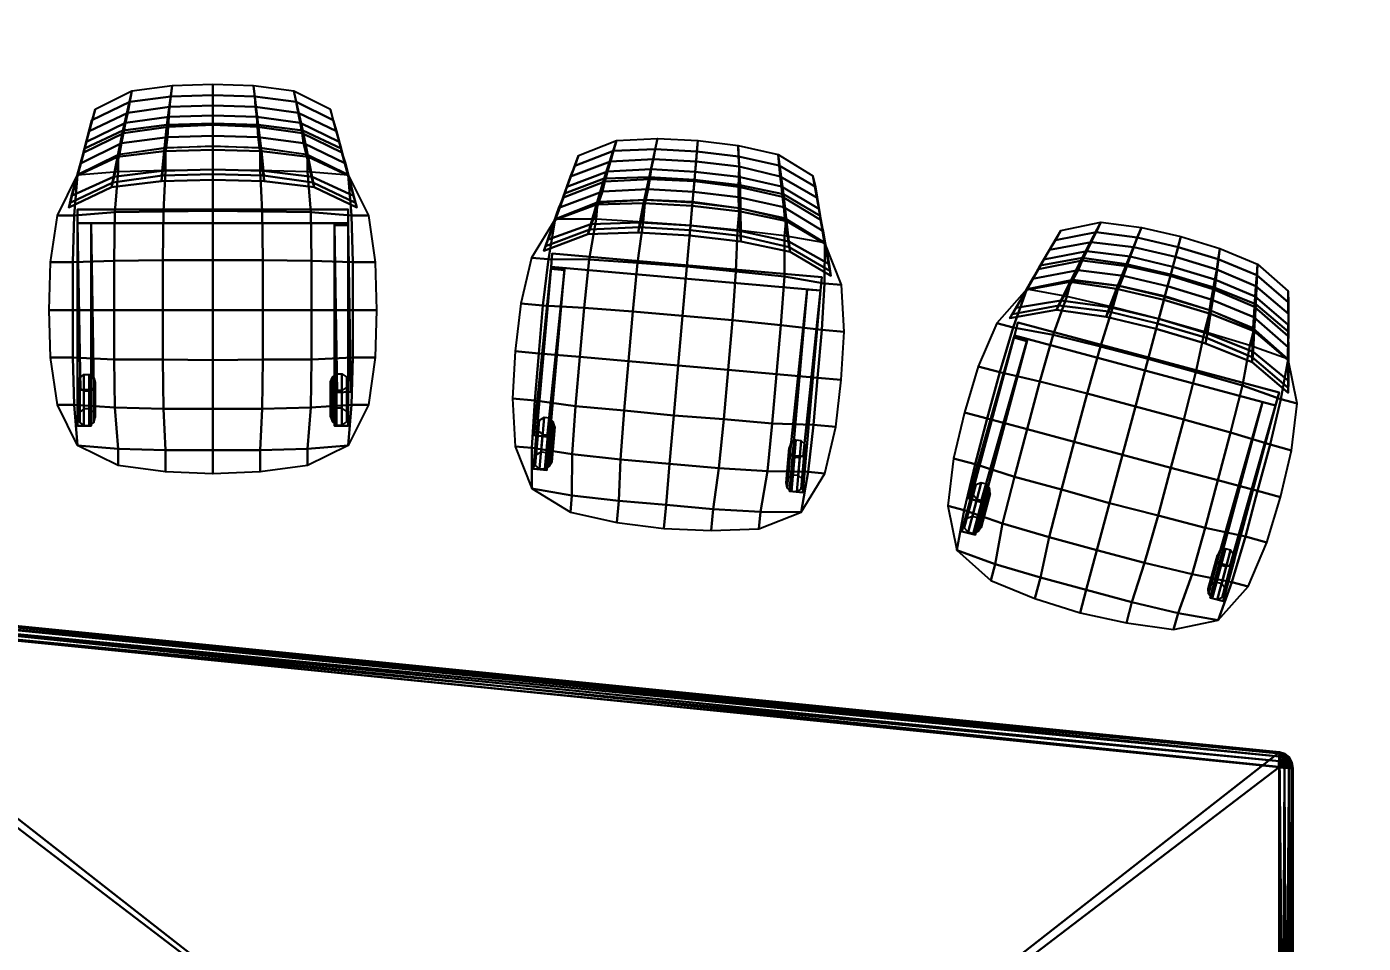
# Model space of a CAD drawing. Header units: millimetres. Extents: x 31518 to 88853, y -87450 to 166285.
# Drawn here: x 68456 to 70241, y -82813 to -81589 of the extents above; entities that cross this region are included whole.
import ezdxf

# ---------------------------------------------------------------- set-up
doc = ezdxf.new("R2010")
doc.units = ezdxf.units.MM
doc.layers.add('3DSEAT', color=7, linetype='Continuous')
doc.styles.add('ROMANS', font='SIMHEI_0.TTF')
doc.dimstyles.new('60', dxfattribs={"dimscale": 60, "dimtxt": 2.5, "dimasz": 1.25, "dimexe": 1.5, "dimexo": 0, "dimgap": 1, "dimtad": 1, "dimdec": 0, "dimzin": 0, "dimdsep": 46, "dimtxsty": 'ROMANS', "dimblk": 'OBLIQUE', "dimcen": 0, "dimdle": 1.5, "dimclrd": 105, "dimclre": 105, "dimclrt": 112, "dimadec": 0, "dimazin": 0, "dimtfac": 1, "dimtdec": 0, "dimtix": 1, "dimtofl": 0, "dimtmove": 2, "dimatfit": 2, "dimldrblk": 'DOT', "dimfxl": 1.5, "dimtolj": 1, "dimtzin": 0, "dimlwd": 13, "dimlwe": 13, "dimarcsym": 0})

# ---------------------------------------------------------------- blocks, each defined once
blk = doc.blocks.new('*U49')
at = {"color": 30}
mesh = blk.add_polyface(dxfattribs=at)
corners = [(172.5, 15.86, 5), (173.91, 16.9, 5), (173.59, 123.63, 5), (172.5, 124.14, 5), (174, 122.5, 5), (173.1, 16.01, 5), (0, 0, 5), (0, 140, 5), (173.1, 123.99, 5), (173.91, 123.1, 5), (174, 17.5, 5), (173.59, 16.37, 5)]
mesh.append_faces([[corners[k] for k in face] for face in [(0, 1, 2), (2, 3, 0), (1, 4, 2)]], dxfattribs={"vtx0": -1, "vtx1": -1, "vtx2": -1, "color": 30})
mesh.append_faces([[corners[k] for k in face] for face in [(3, 6, 0)]], dxfattribs={"vtx0": -1, "vtx2": -1, "color": 30})
mesh.append_faces([[corners[k] for k in face] for face in [(0, 5, 1)]], dxfattribs={"vtx1": -1, "vtx2": -1, "color": 30})
mesh.append_faces([[corners[k] for k in face] for face in [(3, 7, 6), (2, 8, 3), (4, 9, 2), (1, 10, 4), (5, 11, 1)]], dxfattribs={"vtx2": -1, "color": 30})
at = {"color": 0}
mesh = blk.add_polyface(dxfattribs=at)
corners = [(0, 140, 5), (172.5, 124.14, 5), (172.5, 124.14, 1.5), (0, 140, 1.5)]
mesh.append_faces([[corners[k] for k in face] for face in [(0, 1, 2), (2, 3, 0)]], dxfattribs={"vtx2": -1, "color": 0})
at = {"color": 30}
mesh = blk.add_polyface(dxfattribs=at)
corners = [(0, 140, 1.5), (172.5, 124.14, 1.5), (172.5, 124.14, 1.46), (172.48, 123.7, 0.44), (0, 139.56, 0.44), (0, 139.89, 0.93), (172.5, 124.02, 0.93), (0, 139.07, 0.11), (172.46, 123.21, 0.11), (172.44, 122.64, 0), (0, 138.49), (172.44, 122.64)]
mesh.append_faces([[corners[k] for k in face] for face in [(0, 1, 2)]], dxfattribs={"color": 30})
mesh.append_faces([[corners[k] for k in face] for face in [(3, 7, 4)]], dxfattribs={"vtx0": -1, "color": 30})
mesh.append_faces([[corners[k] for k in face] for face in [(8, 9, 10)]], dxfattribs={"vtx1": -1, "vtx2": -1, "color": 30})
mesh.append_faces([[corners[k] for k in face] for face in [(3, 4, 5), (5, 6, 3), (3, 8, 7), (10, 7, 8), (9, 11, 10)]], dxfattribs={"vtx2": -1, "color": 30})
mesh = blk.add_polyface(dxfattribs=at)
corners = [(0, 138.49), (172.48, 17.41), (172.46, 122.61), (0, 1.51), (172.5, 122.59), (172.48, 122.62), (172.46, 122.63)]
mesh.append_faces([[corners[k] for k in face] for face in [(0, 1, 3), (2, 5, 4), (5, 2, 6)]], dxfattribs={"vtx0": -1, "color": 30})
mesh.append_faces([[corners[k] for k in face] for face in [(0, 2, 1)]], dxfattribs={"vtx2": -1, "color": 30})
mesh = blk.add_polyface(dxfattribs=at)
corners = [(172.46, 123.21, 0.11), (172.44, 122.64), (172.45, 122.96, 0.06), (172.46, 123.21, 0.11), (172.48, 123.7, 0.44), (172.48, 123.7, 0.44), (172.5, 124.02, 0.93), (172.5, 124.02, 0.93), (172.5, 124.14, 1.5)]
mesh.append_faces([[corners[k] for k in face] for face in [(0, 2, 1), (7, 6, 8)]], dxfattribs={"vtx0": -1, "color": 30})
mesh.append_faces([[corners[k] for k in face] for face in [(2, 0, 3), (3, 4, 5), (5, 6, 7)]], dxfattribs={"vtx0": -1, "vtx1": -1, "color": 30})
mesh.append_faces([[corners[k] for k in face] for face in [(3, 0, 4), (5, 4, 6)]], dxfattribs={"vtx0": -1, "vtx2": -1, "color": 30})
at = {"color": 0}
mesh = blk.add_polyface(dxfattribs=at)
corners = [(172.46, 122.63), (172.45, 122.6, 0), (172.48, 122.62), (172.47, 122.6, 0), (172.5, 122.59), (173.07, 122.54, 0.11), (173.33, 122.53, 0.25), (173.56, 122.52, 0.44), (172.48, 123.7, 0.44), (172.46, 123.21, 0.11), (172.47, 123.47, 0.25), (173.89, 122.5, 0.93), (173.75, 122.51, 0.67), (172.49, 123.88, 0.67), (172.5, 124.02, 0.93), (173.05, 123.89, 0.93), (172.5, 124.14, 1.48), (173.1, 123.99, 1.5), (174, 122.5, 1.5), (174, 122.5, 1.49), (172.5, 124.14, 1.48), (172.5, 124.14, 1.5), (172.91, 123, 0.11), (172.71, 123.15, 0.11), (173.04, 122.79, 0.11), (172.91, 123.59, 0.44), (173.27, 123.33, 0.44), (173.5, 122.95, 0.44), (173.51, 123.55, 0.93), (173.8, 123.06, 0.93), (173.59, 123.63, 1.5), (173.91, 123.1, 1.5)]
mesh.append_faces([[corners[k] for k in face] for face in [(0, 2, 1), (2, 4, 3), (5, 7, 6), (8, 10, 9), (11, 7, 12), (8, 14, 13), (18, 19, 11), (20, 21, 14)]], dxfattribs={"color": 0})
mesh.append_faces([[corners[k] for k in face] for face in [(15, 16, 17), (0, 22, 2), (2, 24, 4), (9, 25, 23), (23, 26, 22), (22, 27, 24), (24, 7, 5), (8, 15, 25), (25, 28, 26), (26, 29, 27), (27, 11, 7), (15, 30, 28), (28, 31, 29)]], dxfattribs={"vtx0": -1, "color": 0})
mesh.append_faces([[corners[k] for k in face] for face in [(14, 16, 15)]], dxfattribs={"vtx1": -1, "color": 0})
mesh.append_faces([[corners[k] for k in face] for face in [(0, 23, 22), (2, 22, 24), (9, 8, 25), (23, 25, 26), (22, 26, 27), (24, 27, 7), (8, 14, 15), (25, 15, 28), (26, 28, 29), (27, 29, 11), (15, 17, 30), (28, 30, 31)]], dxfattribs={"vtx2": -1, "color": 0})
mesh = blk.add_polyface(dxfattribs=at)
corners = [(174, 122.5, 1.5), (173.91, 123.1, 1.5), (173.91, 123.1, 5), (174, 122.5, 5), (173.59, 123.63, 1.5), (173.59, 123.63, 5), (173.1, 123.99, 5), (173.1, 123.99, 1.5), (172.5, 124.14, 1.5), (172.5, 124.14, 5)]
mesh.append_faces([[corners[k] for k in face] for face in [(4, 6, 5)]], dxfattribs={"vtx0": -1, "color": 0})
mesh.append_faces([[corners[k] for k in face] for face in [(7, 8, 6)]], dxfattribs={"vtx1": -1, "color": 0})
mesh.append_faces([[corners[k] for k in face] for face in [(0, 1, 2), (2, 3, 0), (4, 5, 2), (2, 1, 4), (4, 7, 6), (8, 9, 6)]], dxfattribs={"vtx2": -1, "color": 0})
at = {"color": 30}
mesh = blk.add_polyface(dxfattribs=at)
corners = [(174, 17.5, 1.41), (173.99, 17.5, 1.35), (174, 122.5, 1.46), (173.89, 17.5, 0.93), (174, 17.5, 1.43), (173.89, 122.5, 0.93), (173.56, 122.52, 0.44), (173.56, 17.48, 0.44), (173.07, 17.46, 0.11), (173.07, 122.54, 0.11), (172.5, 17.43, 0), (172.5, 122.57, 0), (172.5, 17.43), (172.5, 122.57)]
mesh.append_faces([[corners[k] for k in face] for face in [(0, 1, 4)]], dxfattribs={"vtx0": -1, "color": 30})
mesh.append_faces([[corners[k] for k in face] for face in [(0, 1, 2)]], dxfattribs={"vtx0": -1, "vtx1": -1, "color": 30})
mesh.append_faces([[corners[k] for k in face] for face in [(5, 3, 6)]], dxfattribs={"vtx1": -1, "color": 30})
mesh.append_faces([[corners[k] for k in face] for face in [(1, 3, 2), (8, 10, 11), (10, 12, 11)]], dxfattribs={"vtx1": -1, "vtx2": -1, "color": 30})
mesh.append_faces([[corners[k] for k in face] for face in [(3, 5, 2), (3, 7, 6), (6, 7, 8), (8, 9, 6), (11, 9, 8), (12, 13, 11)]], dxfattribs={"vtx2": -1, "color": 30})
mesh = blk.add_polyface(dxfattribs=at)
corners = [(173.07, 122.54, 0.11), (172.5, 122.57), (172.91, 122.55, 0.08), (173.07, 122.54, 0.11), (173.56, 122.52, 0.44), (173.56, 122.52, 0.44), (173.89, 122.5, 0.93), (173.89, 122.5, 0.93), (174, 122.5, 1.5)]
mesh.append_faces([[corners[k] for k in face] for face in [(0, 2, 1), (7, 6, 8)]], dxfattribs={"vtx0": -1, "color": 30})
mesh.append_faces([[corners[k] for k in face] for face in [(2, 0, 3), (3, 4, 5), (5, 6, 7)]], dxfattribs={"vtx0": -1, "vtx1": -1, "color": 30})
mesh.append_faces([[corners[k] for k in face] for face in [(3, 0, 4), (5, 4, 6)]], dxfattribs={"vtx0": -1, "vtx2": -1, "color": 30})
mesh = blk.add_polyface(dxfattribs=at)
corners = [(174, 17.5, 1.5), (174, 122.5, 5), (174, 17.5, 5), (174, 122.5, 1.5)]
mesh.append_faces([[corners[k] for k in face] for face in [(0, 1, 2)]], dxfattribs={"vtx0": -1, "color": 30})
mesh.append_faces([[corners[k] for k in face] for face in [(0, 3, 1)]], dxfattribs={"vtx2": -1, "color": 30})
blk = doc.blocks.new('*U50')
at = {"color": 30}
mesh = blk.add_polyface(dxfattribs=at)
corners = [(172.5, 124.14, 5), (173.91, 123.1, 5), (173.59, 16.37, 5), (172.5, 15.86, 5), (174, 17.5, 5), (173.1, 123.99, 5), (0, 140, 5), (0, 0, 5), (173.1, 16.01, 5), (173.91, 16.9, 5), (174, 122.5, 5), (173.59, 123.63, 5)]
mesh.append_faces([[corners[k] for k in face] for face in [(0, 1, 2), (2, 3, 0), (1, 4, 2)]], dxfattribs={"vtx0": -1, "vtx1": -1, "vtx2": -1, "color": 30})
mesh.append_faces([[corners[k] for k in face] for face in [(3, 6, 0)]], dxfattribs={"vtx0": -1, "vtx2": -1, "color": 30})
mesh.append_faces([[corners[k] for k in face] for face in [(0, 5, 1)]], dxfattribs={"vtx1": -1, "vtx2": -1, "color": 30})
mesh.append_faces([[corners[k] for k in face] for face in [(3, 7, 6), (2, 8, 3), (4, 9, 2), (1, 10, 4), (5, 11, 1)]], dxfattribs={"vtx2": -1, "color": 30})
mesh = blk.add_polyface(dxfattribs=at)
corners = [(0, 140, 8.5), (172.5, 124.14, 8.5), (0, 140, 5), (172.5, 124.14, 5)]
mesh.append_faces([[corners[k] for k in face] for face in [(0, 1, 2)]], dxfattribs={"vtx1": -1, "color": 30})
mesh.append_faces([[corners[k] for k in face] for face in [(1, 3, 2)]], dxfattribs={"vtx2": -1, "color": 30})
mesh = blk.add_polyface(dxfattribs=at)
corners = [(172.5, 124.14, 8.5), (0, 140, 8.5), (172.5, 124.14, 8.54), (0, 139.56, 9.56), (172.48, 123.7, 9.56), (172.5, 124.02, 9.07), (0, 139.89, 9.07), (0, 139.07, 9.89), (172.46, 123.21, 9.89), (0, 138.49, 10), (172.44, 122.64, 10), (172.44, 122.64, 10)]
mesh.append_faces([[corners[k] for k in face] for face in [(0, 1, 2)]], dxfattribs={"color": 30})
mesh.append_faces([[corners[k] for k in face] for face in [(4, 7, 8)]], dxfattribs={"vtx0": -1, "color": 30})
mesh.append_faces([[corners[k] for k in face] for face in [(7, 9, 10)]], dxfattribs={"vtx1": -1, "vtx2": -1, "color": 30})
mesh.append_faces([[corners[k] for k in face] for face in [(3, 4, 5), (5, 6, 3), (4, 3, 7), (10, 8, 7), (9, 11, 10)]], dxfattribs={"vtx2": -1, "color": 30})
mesh = blk.add_polyface(dxfattribs=at)
corners = [(0, 138.49, 10), (172.48, 122.59, 10), (0, 1.51, 10), (172.46, 17.39, 10), (172.46, 122.63, 10), (172.5, 122.59, 10), (172.48, 122.62, 10), (172.5, 17.41, 10), (172.48, 17.38, 10), (172.46, 17.37, 10)]
mesh.append_faces([[corners[k] for k in face] for face in [(1, 2, 3), (4, 5, 6), (3, 8, 7), (8, 3, 9)]], dxfattribs={"vtx0": -1, "color": 30})
mesh.append_faces([[corners[k] for k in face] for face in [(0, 2, 1)]], dxfattribs={"vtx1": -1, "color": 30})
mesh.append_faces([[corners[k] for k in face] for face in [(4, 1, 5)]], dxfattribs={"vtx2": -1, "color": 30})
mesh = blk.add_polyface(dxfattribs=at)
corners = [(172.46, 123.21, 9.89), (172.44, 122.64, 10), (172.45, 123.05, 9.92), (172.46, 123.21, 9.89), (172.48, 123.7, 9.56), (172.48, 123.7, 9.56), (172.5, 124.02, 9.07), (172.5, 124.02, 9.07), (172.5, 124.14, 8.5)]
mesh.append_faces([[corners[k] for k in face] for face in [(0, 2, 1), (7, 6, 8)]], dxfattribs={"vtx0": -1, "color": 30})
mesh.append_faces([[corners[k] for k in face] for face in [(2, 0, 3), (3, 4, 5), (5, 6, 7)]], dxfattribs={"vtx0": -1, "vtx1": -1, "color": 30})
mesh.append_faces([[corners[k] for k in face] for face in [(3, 0, 4), (5, 4, 6)]], dxfattribs={"vtx0": -1, "vtx2": -1, "color": 30})
mesh = blk.add_polyface(dxfattribs=at)
corners = [(172.5, 122.59, 10), (172.47, 122.59, 10), (172.48, 122.62, 10), (172.47, 122.6, 10), (172.46, 122.63, 10), (172.46, 123.21, 9.89), (172.47, 123.47, 9.75), (172.48, 123.7, 9.56), (173.56, 122.52, 9.56), (173.33, 122.53, 9.75), (173.07, 122.54, 9.89), (172.49, 123.88, 9.33), (172.5, 124.02, 9.07), (173.75, 122.51, 9.33), (173.89, 122.5, 9.07), (173.1, 123.99, 8.5), (172.5, 124.14, 8.5), (173.05, 123.89, 9.07), (172.5, 124.14, 8.57), (173.99, 122.5, 8.65), (174, 122.5, 8.59), (174, 122.5, 8.57), (174, 122.5, 8.54), (172.5, 122.57, 10), (173.04, 122.79, 9.89), (172.91, 123, 9.89), (172.71, 123.15, 9.89), (173.5, 122.95, 9.56), (173.27, 123.33, 9.56), (172.91, 123.59, 9.56), (173.8, 123.06, 9.07), (173.51, 123.55, 9.07), (173.59, 123.63, 8.5), (173.91, 123.1, 8.5)]
mesh.append_faces([[corners[k] for k in face] for face in [(0, 2, 1), (2, 4, 3), (5, 7, 6), (8, 10, 9), (7, 12, 11), (8, 14, 13), (12, 16, 18), (18, 15, 16)]], dxfattribs={"color": 30})
mesh.append_faces([[corners[k] for k in face] for face in [(15, 12, 17), (19, 20, 21), (23, 24, 0), (0, 25, 2), (2, 26, 4), (10, 27, 24), (24, 28, 25), (25, 29, 26), (26, 7, 5), (8, 30, 27), (27, 31, 28), (28, 17, 29), (29, 12, 7), (30, 32, 31), (31, 15, 17)]], dxfattribs={"vtx0": -1, "color": 30})
mesh.append_faces([[corners[k] for k in face] for face in [(19, 14, 20)]], dxfattribs={"vtx1": -1, "vtx2": -1, "color": 30})
mesh.append_faces([[corners[k] for k in face] for face in [(15, 16, 12), (20, 22, 14), (23, 10, 24), (0, 24, 25), (2, 25, 26), (10, 8, 27), (24, 27, 28), (25, 28, 29), (26, 29, 7), (8, 14, 30), (27, 30, 31), (28, 31, 17), (29, 17, 12), (30, 33, 32), (31, 32, 15)]], dxfattribs={"vtx2": -1, "color": 30})
mesh = blk.add_polyface(dxfattribs=at)
corners = [(172.5, 124.14, 5), (172.5, 124.14, 8.5), (173.1, 123.99, 5), (173.1, 123.99, 8.5), (173.59, 123.63, 8.5), (173.59, 123.63, 5), (173.91, 123.1, 8.5), (173.91, 123.1, 5), (174, 122.5, 8.5), (174, 122.5, 5)]
mesh.append_faces([[corners[k] for k in face] for face in [(7, 8, 9)]], dxfattribs={"vtx0": -1, "color": 30})
mesh.append_faces([[corners[k] for k in face] for face in [(0, 1, 2)]], dxfattribs={"vtx1": -1, "color": 30})
mesh.append_faces([[corners[k] for k in face] for face in [(1, 3, 2), (2, 3, 4), (4, 5, 2), (6, 7, 5), (5, 4, 6), (7, 6, 8)]], dxfattribs={"vtx2": -1, "color": 30})
mesh = blk.add_polyface(dxfattribs=at)
corners = [(174, 17.5, 8.5), (174, 122.5, 8.54), (174, 122.5, 8.59), (173.89, 122.5, 9.07), (173.56, 122.52, 9.56), (173.56, 17.48, 9.56), (173.89, 17.5, 9.07), (173.07, 122.54, 9.89), (173.07, 17.46, 9.89), (172.5, 122.57, 10), (172.5, 17.43, 10), (172.5, 17.43, 10), (172.5, 122.57, 10)]
mesh.append_faces([[corners[k] for k in face] for face in [(0, 1, 2)]], dxfattribs={"color": 30})
mesh.append_faces([[corners[k] for k in face] for face in [(5, 7, 8)]], dxfattribs={"vtx0": -1, "color": 30})
mesh.append_faces([[corners[k] for k in face] for face in [(9, 11, 10)]], dxfattribs={"vtx0": -1, "vtx2": -1, "color": 30})
mesh.append_faces([[corners[k] for k in face] for face in [(7, 9, 10)]], dxfattribs={"vtx1": -1, "vtx2": -1, "color": 30})
mesh.append_faces([[corners[k] for k in face] for face in [(3, 4, 5), (5, 6, 3), (5, 4, 7), (10, 8, 7), (9, 12, 11)]], dxfattribs={"vtx2": -1, "color": 30})
mesh = blk.add_polyface(dxfattribs=at)
corners = [(173.07, 122.54, 9.89), (173.07, 122.54, 9.89), (172.76, 122.56, 9.95), (172.5, 122.57, 10), (173.56, 122.52, 9.56), (173.56, 122.52, 9.56), (173.89, 122.5, 9.07), (173.89, 122.5, 9.07), (173.99, 122.5, 8.65)]
mesh.append_faces([[corners[k] for k in face] for face in [(2, 0, 3), (7, 6, 8)]], dxfattribs={"vtx0": -1, "color": 30})
mesh.append_faces([[corners[k] for k in face] for face in [(0, 4, 5), (5, 6, 7)]], dxfattribs={"vtx0": -1, "vtx1": -1, "color": 30})
mesh.append_faces([[corners[k] for k in face] for face in [(0, 2, 1), (0, 1, 4), (5, 4, 6)]], dxfattribs={"vtx0": -1, "vtx2": -1, "color": 30})
mesh = blk.add_polyface(dxfattribs=at)
corners = [(174, 122.5, 8.5), (174, 17.5, 5), (174, 122.5, 5), (174, 17.5, 8.5)]
mesh.append_faces([[corners[k] for k in face] for face in [(0, 1, 2)]], dxfattribs={"vtx0": -1, "color": 30})
mesh.append_faces([[corners[k] for k in face] for face in [(0, 3, 1)]], dxfattribs={"vtx2": -1, "color": 30})
blk = doc.blocks.new('3CH8')
at = {"layer": '3DSEAT', "color": 5, "linetype": 'Continuous', "extrusion": (-0.447214, -0.894427, 0), "elevation": 43.92}
blk.add_lwpolyline([(7.43, 38.38), (7.63, 45.15), (1.37, 45.15), (1.37, 38.38)], close=True, dxfattribs=at)
at = {"layer": '3DSEAT', "color": 5, "linetype": 'Continuous', "extrusion": (0.447214, -0.894427, 0), "elevation": 43.6}
blk.add_lwpolyline([(-2.01, 38.38), (-2.01, 45.15), (-8.27, 45.15), (-8.07, 38.38)], close=True, dxfattribs=at)
at = {"layer": '3DSEAT', "color": 5, "linetype": 'Continuous'}
mesh = blk.add_polymesh((2, 7), dxfattribs=at)
for k, corner in enumerate([(17.7, -3.78, 38.38), (12.28, -3.33, 41.09), (5.96, -3.15, 41.9), (-0.36, -3.15, 42.17), (-6.68, -3.15, 41.9), (-13, -3.33, 41.09), (-18.42, -3.78, 38.38), (17.7, -3.78, 38.38), (12.28, -1.07, 38.38), (5.96, -0.26, 38.38), (-0.36, 0.02, 38.38), (-6.68, -0.26, 38.38), (-13, -1.07, 38.38), (-18.42, -3.78, 38.38)]):
    mesh.set_mesh_vertex(divmod(k, 7), corner)
mesh = blk.add_polymesh((7, 7), dxfattribs=at)
for k, corner in enumerate([(17.7, -3.78, 38.38), (18.15, -9.19, 41.09), (18.33, -15.52, 41.9), (18.33, -21.84, 42.17), (18.33, -28.25, 41.9), (18.15, -34.48, 41.09), (17.7, -39.9, 38.38), (12.28, -3.33, 41.09), (12.74, -8.83, 43.7), (12.83, -15.24, 44.61), (12.83, -21.84, 44.79), (12.83, -28.43, 44.61), (12.74, -34.93, 43.7), (12.28, -40.35, 41.09), (5.96, -3.15, 41.9), (6.23, -8.65, 44.61), (6.33, -15.24, 45.42), (6.33, -21.84, 45.69), (6.33, -28.52, 45.42), (6.23, -35.02, 44.61), (5.96, -40.53, 41.9), (-0.36, -3.15, 42.17), (-0.36, -8.65, 44.79), (-0.36, -15.15, 45.69), (-0.36, -21.84, 45.87), (-0.36, -28.52, 45.69), (-0.36, -35.11, 44.79), (-0.36, -40.62, 42.17), (-6.68, -3.15, 41.9), (-6.95, -8.65, 44.61), (-7.04, -15.24, 45.42), (-7.04, -21.84, 45.69), (-7.04, -28.52, 45.42), (-6.95, -35.02, 44.61), (-6.68, -40.53, 41.9), (-13, -3.33, 41.09), (-13.45, -8.83, 43.7), (-13.54, -15.24, 44.61), (-13.54, -21.84, 44.79), (-13.54, -28.43, 44.61), (-13.45, -34.93, 43.7), (-13, -40.35, 41.09), (-18.42, -3.78, 38.38), (-18.87, -9.19, 41.09), (-19.05, -15.52, 41.9), (-19.05, -21.84, 42.17), (-19.05, -28.25, 41.9), (-18.87, -34.48, 41.09), (-18.42, -39.9, 38.38)]):
    mesh.set_mesh_vertex(divmod(k, 7), corner)
mesh = blk.add_polymesh((2, 7), dxfattribs=at)
for k, corner in enumerate([(-18.42, -3.78, 38.38), (-18.87, -9.19, 41.09), (-19.05, -15.52, 41.9), (-19.05, -21.84, 42.17), (-19.05, -28.25, 41.9), (-18.87, -34.48, 41.09), (-18.42, -39.9, 38.38), (-18.42, -3.78, 38.38), (-21.13, -9.19, 38.38), (-22.03, -15.52, 38.38), (-22.21, -21.84, 38.38), (-22.03, -28.25, 38.38), (-21.13, -34.48, 38.38), (-18.42, -39.9, 38.38)]):
    mesh.set_mesh_vertex(divmod(k, 7), corner)
mesh = blk.add_polymesh((2, 7), dxfattribs=at)
for k, corner in enumerate([(17.7, -3.78, 38.38), (20.41, -9.19, 38.38), (21.31, -15.52, 38.38), (21.49, -21.84, 38.38), (21.31, -28.25, 38.38), (20.41, -34.48, 38.38), (17.7, -39.9, 38.38), (17.7, -3.78, 38.38), (18.15, -9.19, 41.09), (18.33, -15.52, 41.9), (18.33, -21.84, 42.17), (18.33, -28.25, 41.9), (18.15, -34.48, 41.09), (17.7, -39.9, 38.38)]):
    mesh.set_mesh_vertex(divmod(k, 7), corner)
at = {"layer": '3DSEAT', "color": 4, "linetype": 'Continuous'}
mesh = blk.add_polymesh((6, 3), dxfattribs=at)
for k, corner in enumerate([(-16.61, -33.48, 1.81), (-16.61, -33.48), (-16.61, -33.48), (-18.42, -33.48, 1.81), (-18.42, -33.48), (-18.42, -33.48), (-18.42, -6.4, 1.81), (-18.42, -6.4), (-18.42, -33.48), (-16.61, -6.4, 1.81), (-16.61, -6.4), (-16.61, -33.48), (-16.61, -6.4, 1.81), (-16.61, -6.4, 1.81), (-16.61, -33.48, 1.81), (-18.42, -6.4, 1.81), (-18.42, -6.4, 1.81), (-18.42, -33.48, 1.81)]):
    mesh.set_mesh_vertex(divmod(k, 3), corner)
mesh = blk.add_polymesh((2, 11), dxfattribs=at)
for k, corner in enumerate([(-18.42, -7.57, 1.81), (-18.24, -8.29, 1.81), (-17.6, -8.74, 1.81), (-16.88, -8.74, 1.81), (-16.34, -8.29, 1.81), (-16.07, -7.57, 1.81), (-16.34, -6.94, 1.81), (-16.88, -6.49, 1.81), (-17.6, -6.49, 1.81), (-18.24, -6.94, 1.81), (-18.42, -7.57, 1.81), (-18.42, -12.27, 36.57), (-18.24, -12.9, 36.57), (-17.6, -13.35, 36.57), (-16.88, -13.35, 36.57), (-16.34, -12.9, 36.57), (-16.07, -12.27, 36.57), (-16.34, -11.54, 36.57), (-16.88, -11.09, 36.57), (-17.6, -11.09, 36.57), (-18.24, -11.54, 36.57), (-18.42, -12.27, 36.57)]):
    mesh.set_mesh_vertex(divmod(k, 11), corner)
mesh = blk.add_polymesh((2, 11), dxfattribs=at)
for k, corner in enumerate([(15.35, -7.48, 1.81), (15.54, -8.2, 1.81), (16.17, -8.65, 1.81), (16.89, -8.65, 1.81), (17.43, -8.2, 1.81), (17.7, -7.48, 1.81), (17.43, -6.85, 1.81), (16.89, -6.4, 1.81), (16.17, -6.4, 1.81), (15.54, -6.85, 1.81), (15.35, -7.48, 1.81), (15.35, -12.17, 36.57), (15.54, -12.81, 36.57), (16.17, -13.26, 36.57), (16.89, -13.26, 36.57), (17.43, -12.81, 36.57), (17.7, -12.17, 36.57), (17.43, -11.45, 36.57), (16.89, -11, 36.57), (16.17, -11, 36.57), (15.54, -11.45, 36.57), (15.35, -12.17, 36.57)]):
    mesh.set_mesh_vertex(divmod(k, 11), corner)
mesh = blk.add_polymesh((6, 3), dxfattribs=at)
for k, corner in enumerate([(17.7, -33.48, 1.81), (17.7, -33.48), (17.7, -33.48), (15.9, -33.48, 1.81), (15.9, -33.48), (15.9, -33.48), (15.9, -6.4, 1.81), (15.9, -6.4), (15.9, -33.48), (17.7, -6.4, 1.81), (17.7, -6.4), (17.7, -33.48), (17.7, -6.4, 1.81), (17.7, -6.4, 1.81), (17.7, -33.48, 1.81), (15.9, -6.4, 1.81), (15.9, -6.4, 1.81), (15.9, -33.48, 1.81)]):
    mesh.set_mesh_vertex(divmod(k, 3), corner)
mesh = blk.add_polymesh((6, 3), dxfattribs=at)
for k, corner in enumerate([(-16.97, -10.82, 38.38), (-16.97, -10.82, 36.57), (-16.97, -10.82, 36.57), (-16.61, -33.21, 38.38), (-16.61, -33.21, 36.57), (-16.61, -33.21, 36.57), (-18.42, -33.21, 38.38), (-18.42, -33.21, 36.57), (-16.61, -33.21, 36.57), (-18.78, -10.91, 38.38), (-18.78, -10.91, 36.57), (-16.97, -10.82, 36.57), (-18.78, -10.91, 38.38), (-18.78, -10.91, 38.38), (-16.97, -10.82, 38.38), (-18.42, -33.21, 38.38), (-18.42, -33.21, 38.38), (-16.61, -33.21, 38.38)]):
    mesh.set_mesh_vertex(divmod(k, 3), corner)
mesh = blk.add_polymesh((6, 3), dxfattribs=at)
for k, corner in enumerate([(17.34, -11.18, 38.38), (17.34, -11.18, 36.57), (17.34, -11.18, 36.57), (17.7, -33.48, 38.38), (17.7, -33.48, 36.57), (17.7, -33.48, 36.57), (15.9, -33.48, 38.38), (15.9, -33.48, 36.57), (17.7, -33.48, 36.57), (15.54, -11.18, 38.38), (15.54, -11.18, 36.57), (17.34, -11.18, 36.57), (15.54, -11.18, 38.38), (15.54, -11.18, 38.38), (17.34, -11.18, 38.38), (15.9, -33.48, 38.38), (15.9, -33.48, 38.38), (17.7, -33.48, 38.38)]):
    mesh.set_mesh_vertex(divmod(k, 3), corner)
mesh = blk.add_polymesh((6, 3), dxfattribs=at)
for k, corner in enumerate([(17.7, -33.48, 1.81), (17.7, -33.48), (17.7, -33.48), (17.7, -35.29, 1.81), (17.7, -35.29), (17.7, -35.29), (-18.42, -35.29, 1.81), (-18.42, -35.29), (17.7, -35.29), (-18.42, -33.48, 1.81), (-18.42, -33.48), (17.7, -33.48), (-18.42, -33.48, 1.81), (-18.42, -33.48, 1.81), (17.7, -33.48, 1.81), (-18.42, -35.29, 1.81), (-18.42, -35.29, 1.81), (17.7, -35.29, 1.81)]):
    mesh.set_mesh_vertex(divmod(k, 3), corner)
at = {"layer": '3DSEAT', "color": 5, "linetype": 'Continuous'}
mesh = blk.add_polymesh((2, 7), dxfattribs=at)
for k, corner in enumerate([(-18.42, -39.9, 45.15), (-19.41, -36.19, 49.84), (-19.59, -35.56, 55.98), (-19.14, -37.1, 62.12), (-18.42, -39.81, 67.81), (-17.51, -43.42, 72.87), (-16.07, -48.65, 75.85), (-18.42, -39.9, 45.15), (-18.06, -41.43, 50.3), (-17.6, -42.88, 55.35), (-17.24, -44.32, 60.5), (-16.88, -45.77, 65.65), (-16.43, -47.21, 70.7), (-16.07, -48.65, 75.85)]):
    mesh.set_mesh_vertex(divmod(k, 7), corner)
mesh = blk.add_polymesh((7, 7), dxfattribs=at)
for k, corner in enumerate([(-16.07, -48.65, 75.85), (-11.19, -51.09, 75.85), (-5.77, -51.82, 75.85), (-0.36, -52, 75.85), (5.06, -51.82, 75.85), (10.48, -51.09, 75.85), (15.35, -48.65, 75.85), (-17.51, -43.42, 72.87), (-12.37, -45.86, 72.87), (-6.41, -46.58, 72.87), (-0.36, -46.76, 72.87), (5.78, -46.58, 72.87), (11.65, -45.86, 72.87), (16.8, -43.42, 72.87), (-18.42, -39.81, 67.81), (-13.09, -42.33, 67.81), (-6.86, -43.06, 67.81), (-0.36, -43.24, 67.81), (6.14, -43.06, 67.81), (12.37, -42.33, 67.81), (17.7, -39.81, 67.81), (-19.14, -37.1, 62.12), (-13.63, -39.63, 62.12), (-7.13, -40.44, 62.12), (-0.36, -40.62, 62.12), (6.42, -40.44, 62.12), (12.92, -39.63, 62.12), (18.52, -37.1, 62.12), (-19.59, -35.56, 55.98), (-13.9, -38.27, 55.98), (-7.22, -39.08, 55.98), (-0.36, -39.26, 55.98), (6.51, -39.08, 55.98), (13.19, -38.27, 55.98), (18.88, -35.56, 55.98), (-19.41, -36.19, 49.84), (-13.72, -38.9, 49.84), (-7.13, -39.81, 49.84), (-0.36, -39.99, 49.84), (6.42, -39.81, 49.84), (13.01, -38.9, 49.84), (18.7, -36.19, 49.84), (-18.42, -39.9, 45.15), (-12.82, -42.7, 45.15), (-6.59, -43.51, 45.15), (-0.36, -43.78, 45.15), (5.87, -43.51, 45.15), (12.1, -42.7, 45.15), (17.7, -39.9, 45.15)]):
    mesh.set_mesh_vertex(divmod(k, 7), corner)
mesh = blk.add_polymesh((2, 7), dxfattribs=at)
for k, corner in enumerate([(15.35, -48.65, 75.85), (15.81, -47.21, 70.7), (16.17, -45.77, 65.65), (16.53, -44.32, 60.5), (16.89, -42.88, 55.35), (17.34, -41.43, 50.3), (17.7, -39.9, 45.15), (15.35, -48.65, 75.85), (16.8, -43.42, 72.87), (17.7, -39.81, 67.81), (18.52, -37.1, 62.12), (18.88, -35.56, 55.98), (18.7, -36.19, 49.84), (17.7, -39.9, 45.15)]):
    mesh.set_mesh_vertex(divmod(k, 7), corner)
mesh = blk.add_polymesh((2, 7), dxfattribs=at)
for k, corner in enumerate([(17.7, -39.9, 38.38), (12.28, -40.35, 41.09), (5.96, -40.53, 41.9), (-0.36, -40.62, 42.17), (-6.68, -40.53, 41.9), (-13, -40.35, 41.09), (-18.42, -39.9, 38.38), (17.7, -39.9, 38.38), (12.28, -42.6, 38.38), (5.96, -43.51, 38.38), (-0.36, -43.69, 38.38), (-6.68, -43.51, 38.38), (-13, -42.6, 38.38), (-18.42, -39.9, 38.38)]):
    mesh.set_mesh_vertex(divmod(k, 7), corner)
mesh = blk.add_polymesh((7, 7), dxfattribs=at)
for k, corner in enumerate([(15.35, -48.65, 75.85), (15.81, -47.21, 70.7), (16.17, -45.77, 65.65), (16.53, -44.32, 60.5), (16.89, -42.88, 55.35), (17.34, -41.43, 50.3), (17.7, -39.9, 45.15), (10.48, -51.09, 75.85), (10.75, -49.65, 70.7), (11.02, -48.2, 65.65), (11.29, -46.85, 60.5), (11.56, -45.49, 55.35), (11.83, -44.14, 50.3), (12.1, -42.7, 45.15), (5.06, -51.82, 75.85), (5.24, -50.37, 70.7), (5.42, -49.02, 65.65), (5.51, -47.66, 60.5), (5.6, -46.31, 55.35), (5.69, -44.95, 50.3), (5.87, -43.51, 45.15), (-0.36, -52, 75.85), (-0.36, -50.55, 70.7), (-0.36, -49.2, 65.65), (-0.36, -47.84, 60.5), (-0.36, -46.58, 55.35), (-0.36, -45.13, 50.3), (-0.36, -43.78, 45.15), (-5.77, -51.82, 75.85), (-5.96, -50.37, 70.7), (-6.05, -49.02, 65.65), (-6.23, -47.66, 60.5), (-6.32, -46.31, 55.35), (-6.41, -44.95, 50.3), (-6.59, -43.51, 45.15), (-11.19, -51.09, 75.85), (-11.46, -49.65, 70.7), (-11.73, -48.2, 65.65), (-12.01, -46.85, 60.5), (-12.28, -45.49, 55.35), (-12.46, -44.14, 50.3), (-12.82, -42.7, 45.15), (-16.07, -48.65, 75.85), (-16.43, -47.21, 70.7), (-16.88, -45.77, 65.65), (-17.24, -44.32, 60.5), (-17.6, -42.88, 55.35), (-18.06, -41.43, 50.3), (-18.42, -39.9, 45.15)]):
    mesh.set_mesh_vertex(divmod(k, 7), corner)
blk = doc.blocks.new('_Oblique')
at = {"color": 0, "linetype": 'ByBlock', "lineweight": -2}
blk.add_line((-0.5, -0.5), (0.5, 0.5), dxfattribs=at)
blk = doc.blocks.new('*D117')
at = {"color": 105, "lineweight": 13, "transparency": 16777216}
for p, q in [((64700.5, -80391.2), (64700.5, -79018.8)), ((71420.5, -86111.2), (71420.5, -79018.8)), ((64610.5, -79108.8), (71510.5, -79108.8))]:
    blk.add_line(p, q, dxfattribs=at)
at = {"layer": 'Defpoints', "color": 0, "transparency": 16777216}
for p in [(71420.5, -79108.8), (64700.5, -80391.2), (71420.5, -86111.2)]:
    blk.add_point(p, dxfattribs=at)
at = {"color": 105, "lineweight": 13, "transparency": 16777216, "xscale": 75, "yscale": 75, "zscale": 75, "rotation": 180}
blk.add_blockref('_Oblique', (64700.5, -79108.8), dxfattribs=at)
at = {"color": 105, "lineweight": 13, "transparency": 16777216, "xscale": 75, "yscale": 75, "zscale": 75}
blk.add_blockref('_Oblique', (71420.5, -79108.8), dxfattribs=at)
at = {"color": 112, "transparency": 16777216, "insert": (68060.5, -78973), "char_height": 150, "attachment_point": 5, "style": 'ROMANS'}
blk.add_mtext('\\A1;6720', dxfattribs=at)
blk = doc.blocks.new('_Dot')
at = {"color": 0, "linetype": 'ByBlock', "lineweight": -2}
blk.add_line((-0.5, 0), (-1, 0), dxfattribs=at)
at = {"color": 0, "linetype": 'ByBlock', "const_width": 0.5}
blk.add_lwpolyline([(-0.25, 0, 1), (0.25, 0, 1)], format="xyb", close=True, dxfattribs=at)

msp = doc.modelspace()

# ---------------------------------------------------------------- block references
at = {"yscale": 10, "zscale": 10}
for p, xscale, rotation in [((68701.3, -82185.8, 12), 10, 180), ((69310.9, -82259.3, 12), -9.999999999994426, 174.9999999999608), ((69866.6, -82372.4, -57.9), -10.0000000000054, 164.9999999999706)]:
    msp.add_blockref('3CH8', p, dxfattribs=dict(at, xscale=xscale, rotation=rotation))
at = {"xscale": 11.95401999995374, "yscale": 13, "zscale": 13}
for name in ['*U49', '*U50']:
    msp.add_blockref(name, (68067.1, -84171.8, 660), dxfattribs=at)

# ---------------------------------------------------------------- dimensions: what is measured, and where the dimension line sits
at = {"color": 2}
dim = msp.add_linear_dim(base=(71420.5, -79108.8), p1=(64700.5, -80391.2), p2=(71420.5, -86111.2), dimstyle='60', dxfattribs=at)
dim.commit()
dim.dimension.update_dxf_attribs({"geometry": '*D117', "text_midpoint": (68060.5, -78973)})

doc.saveas('drawing.dxf')
